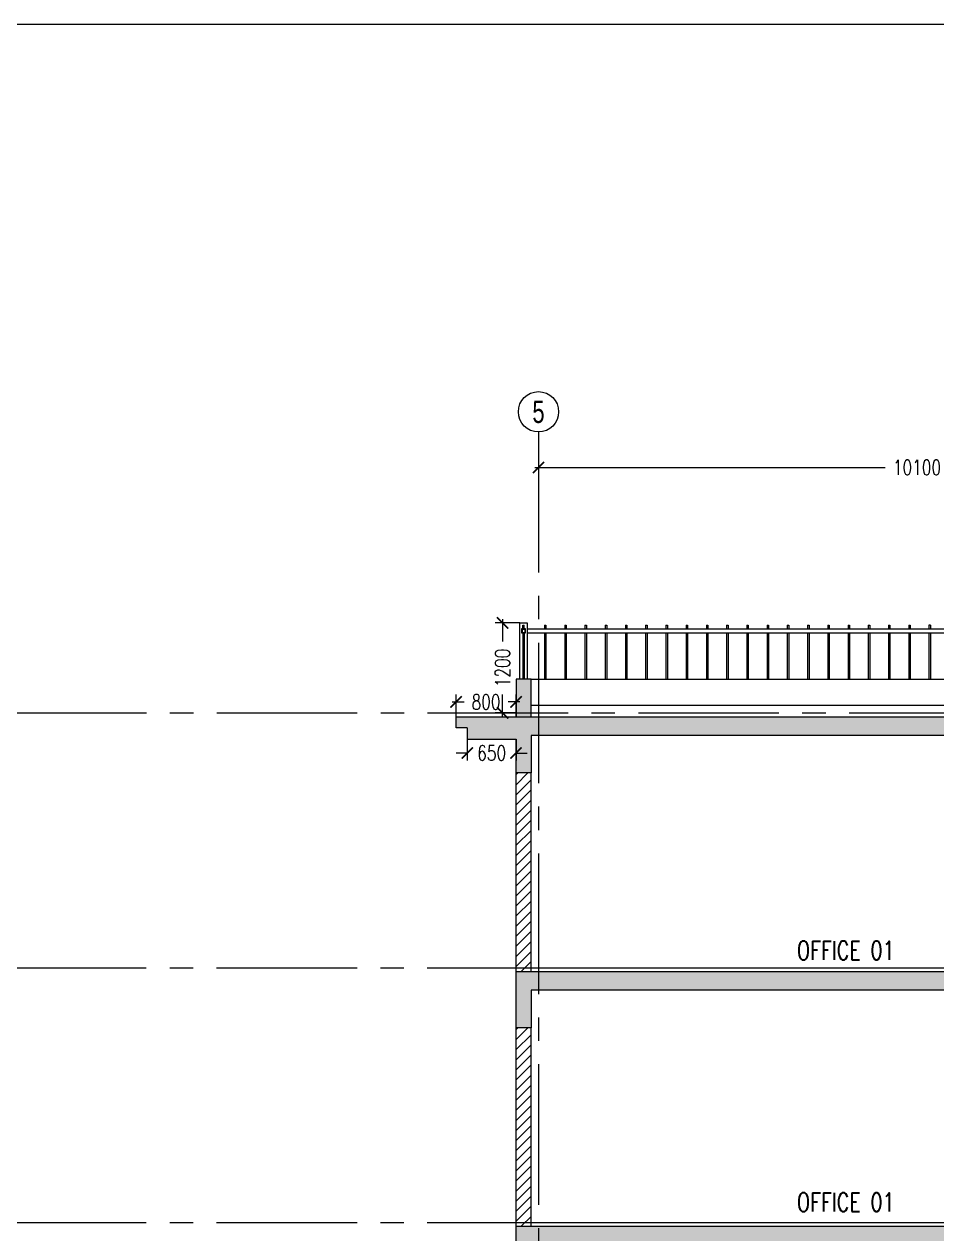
# Model space of a CAD drawing. Extents: x -3644356 to -3532817, y -18707075 to -18638610.
# Drawn here: x -3631890 to -3619712, y -18654749 to -18638610 of the extents above; entities that cross this region are included whole.
import ezdxf
from ezdxf.enums import TextEntityAlignment as Align

# ---------------------------------------------------------------- set-up
doc = ezdxf.new("R2010")
doc.units = 0
doc.header["$LTSCALE"] = 0.5
doc.header["$PDMODE"] = 3
doc.linetypes.add('CENTER2', pattern=[1.125, 0.75, -0.125, 0.125, -0.125])
doc.linetypes.add('CONTINULUS', pattern=[0])
for name, color, linetype in [('A-BEAM AND SLAB', 7, 'Continuous'), ('A-BEAM HATCH', 252, 'Continuous'), ('A-BRICK HATCH', 252, 'Continuous'), ('A-DIMS', 1, 'Continuous'), ('A-GRIDTXT', 1, 'Continuous'), ('A-PODIUM LYT ARCH', 85, 'Continuous'), ('A-SLABS', 1, 'Continuous'), ('A-TXTROOM', 3, 'Continuous'), ('A-WALL', 2, 'Continuous'), ('S-GRID', 252, 'CENTER2')]:
    doc.layers.add(name, color=color, linetype=linetype)
for name, color, linetype, lineweight in [('A-PARAPET WALL', 4, 'Continuous', 25), ('A-RAILING', 3, 'Continuous', 9), ('A-WALL HATCH', 8, 'Continuous', 9)]:
    doc.layers.add(name, color=color, linetype=linetype, lineweight=lineweight)
doc.styles.add('ARIAL-GRID', font='arial.ttf', dxfattribs={"width": 0.7, "height": 15})
doc.styles.add('ROMANS', font='romans.shx', dxfattribs={"width": 0.75})
doc.dimstyles.new('DIMM-100', dxfattribs={"dimscale": 100, "dimtxt": 2, "dimasz": 1.5, "dimexe": 1, "dimexo": 0, "dimgap": 1, "dimtad": 0, "dimdec": 0, "dimzin": 0, "dimdsep": 46, "dimtxsty": 'ROMANS', "dimblk": 'ARCHTICK', "dimcen": 1.5, "dimdle": 0.5, "dimclrd": 8, "dimclre": 8, "dimclrt": 4, "dimazin": 0, "dimtfac": 1, "dimtdec": 0, "dimtix": 1, "dimtofl": 0, "dimtmove": 2, "dimatfit": 3, "dimldrblk": 'DOT', "dimfxl": 0, "dimtolj": 1, "dimtzin": 0, "dimarcsym": 0})

# ---------------------------------------------------------------- blocks, each defined once
blk = doc.blocks.new('_ArchTick')
at = {"color": 0, "linetype": 'ByBlock', "const_width": 0.15}
blk.add_lwpolyline([(-0.5, -0.5), (0.5, 0.5)], dxfattribs=at)
blk = doc.blocks.new('*D62')
at = {"layer": 'A-DIMS', "color": 8, "lineweight": -2, "transparency": 16777216}
for p, q in [((-3625277, -18646599), (-3625607, -18646599)), ((-3625507, -18646549), (-3625507, -18646846)), ((-3625507, -18647849), (-3625507, -18647553)), ((-3625327, -18647799), (-3625607, -18647799))]:
    blk.add_line(p, q, dxfattribs=at)
at = {"layer": 'Defpoints', "color": 0, "transparency": 16777216}
for p in [(-3625507, -18646599), (-3625277, -18646599), (-3625327, -18647799)]:
    blk.add_point(p, dxfattribs=at)
at = {"layer": 'A-DIMS', "color": 8, "lineweight": -2, "transparency": 16777216, "xscale": 150, "yscale": 150, "zscale": 150}
for p, rotation in [((-3625507, -18646599), 90), ((-3625507, -18647799), 270)]:
    blk.add_blockref('_ArchTick', p, dxfattribs=dict(at, rotation=rotation))
at = {"layer": 'A-DIMS', "color": 4, "transparency": 16777216, "insert": (-3625507, -18647199), "char_height": 200, "attachment_point": 5, "rotation": 90, "style": 'ROMANS'}
blk.add_mtext('\\A1;1200', dxfattribs=at)
blk = doc.blocks.new('_Dot')
at = {"color": 0, "linetype": 'ByBlock', "lineweight": -2}
blk.add_line((-0.5, 0), (-1, 0), dxfattribs=at)
at = {"color": 0, "linetype": 'ByBlock', "const_width": 0.5}
blk.add_lwpolyline([(-0.25, 0, 1), (0.25, 0, 1)], format="xyb", close=True, dxfattribs=at)
blk = doc.blocks.new('*D78')
at = {"layer": 'A-DIMS', "color": 8, "lineweight": -2, "transparency": 16777216}
for p, q in [((-3625977, -18648149), (-3625977, -18648434)), ((-3625327, -18648149), (-3625327, -18648434)), ((-3625977, -18648334), (-3626127, -18648334)), ((-3625327, -18648334), (-3625177, -18648334))]:
    blk.add_line(p, q, dxfattribs=at)
at = {"layer": 'Defpoints', "color": 0, "transparency": 16777216}
for p in [(-3625977, -18648149), (-3625327, -18648149), (-3625977, -18648334)]:
    blk.add_point(p, dxfattribs=at)
at = {"layer": 'A-DIMS', "color": 8, "lineweight": -2, "transparency": 16777216, "xscale": 150, "yscale": 150, "zscale": 150}
blk.add_blockref('_ArchTick', (-3625977, -18648334), dxfattribs=at)
at = {"layer": 'A-DIMS', "color": 8, "lineweight": -2, "transparency": 16777216, "xscale": 150, "yscale": 150, "zscale": 150, "rotation": 180}
blk.add_blockref('_ArchTick', (-3625327, -18648334), dxfattribs=at)
at = {"layer": 'A-DIMS', "color": 4, "transparency": 16777216, "insert": (-3625652, -18648334), "char_height": 200, "attachment_point": 5, "style": 'ROMANS'}
blk.add_mtext('\\A1;650', dxfattribs=at)
blk = doc.blocks.new('*D79')
at = {"layer": 'A-DIMS', "color": 8, "lineweight": -2, "transparency": 16777216}
for p, q in [((-3626127, -18647849), (-3626127, -18647552)), ((-3625327, -18647849), (-3625327, -18647552)), ((-3626177, -18647652), (-3626020, -18647652)), ((-3625277, -18647652), (-3625434, -18647652))]:
    blk.add_line(p, q, dxfattribs=at)
at = {"layer": 'Defpoints', "color": 0, "transparency": 16777216}
for p in [(-3626127, -18647652), (-3626127, -18647849), (-3625327, -18647849)]:
    blk.add_point(p, dxfattribs=at)
at = {"layer": 'A-DIMS', "color": 8, "lineweight": -2, "transparency": 16777216, "xscale": 150, "yscale": 150, "zscale": 150, "rotation": 180}
blk.add_blockref('_ArchTick', (-3626127, -18647652), dxfattribs=at)
at = {"layer": 'A-DIMS', "color": 8, "lineweight": -2, "transparency": 16777216, "xscale": 150, "yscale": 150, "zscale": 150}
blk.add_blockref('_ArchTick', (-3625327, -18647652), dxfattribs=at)
at = {"layer": 'A-DIMS', "color": 4, "transparency": 16777216, "insert": (-3625727, -18647652), "char_height": 200, "attachment_point": 5, "style": 'ROMANS'}
blk.add_mtext('\\A1;800', dxfattribs=at)
blk = doc.blocks.new('GRNO')
at = {"layer": 'A-GRIDTXT', "color": 8}
blk.add_circle((0, 0), 450, dxfattribs=at)
at = {"layer": 'A-GRIDTXT', "style": 'ARIAL-GRID', "width": 0.7}
blk.add_attdef('01', text='', height=350, dxfattribs=at).set_placement((0, 0), align=Align.MIDDLE_CENTER)
blk = doc.blocks.new('*D129')
at = {"layer": 'A-BEAM AND SLAB', "color": 8, "lineweight": -2, "transparency": 16777216}
for p, q in [((-3625027, -18644050), (-3625027, -18644624)), ((-3614927, -18644050), (-3614927, -18644624))]:
    blk.add_line(p, q, dxfattribs=at)
at = {"layer": 'A-BEAM AND SLAB', "color": 8, "linetype": 'CONTINULUS', "lineweight": -2, "transparency": 16777216}
for p, q in [((-3625077, -18644524), (-3620402, -18644524)), ((-3614877, -18644524), (-3619552, -18644524))]:
    blk.add_line(p, q, dxfattribs=at)
at = {"layer": 'Defpoints', "color": 0, "transparency": 16777216}
for p in [(-3625027, -18644050), (-3614927, -18644050), (-3614927, -18644524)]:
    blk.add_point(p, dxfattribs=at)
at = {"layer": 'A-BEAM AND SLAB', "color": 8, "lineweight": -2, "transparency": 16777216, "xscale": 150, "yscale": 150, "zscale": 150, "rotation": 180}
blk.add_blockref('_ArchTick', (-3625027, -18644524), dxfattribs=at)
at = {"layer": 'A-BEAM AND SLAB', "color": 8, "lineweight": -2, "transparency": 16777216, "xscale": 150, "yscale": 150, "zscale": 150}
blk.add_blockref('_ArchTick', (-3614927, -18644524), dxfattribs=at)
at = {"layer": 'A-BEAM AND SLAB', "color": 4, "transparency": 16777216, "insert": (-3619977, -18644524), "char_height": 200, "attachment_point": 5, "style": 'ROMANS'}
blk.add_mtext('\\A1;10100', dxfattribs=at)

msp = doc.modelspace()

# ---------------------------------------------------------------- hatches: boundary and pattern name
at = {"layer": 'A-BEAM HATCH'}
h = msp.add_hatch(color=256, dxfattribs=at)
h.dxf.hatch_style = 1
h.paths.add_polyline_path([(-3625127.1, -18647349.2), (-3625327.1, -18647349.2), (-3625327.1, -18647849.2), (-3625127.1, -18647849.2)])
h = msp.add_hatch(color=256, dxfattribs=at)
h.dxf.hatch_style = 1
h.paths.add_polyline_path([(-3614627.1, -18647849.2), (-3619627.1, -18647849.2), (-3626127.1, -18647849.2), (-3626127.1, -18647999.2), (-3625327.1, -18647999.2), (-3625327.1, -18648599.2), (-3625127.1, -18648599.2), (-3625127.1, -18648099.2), (-3615027.1, -18648099.2), (-3615027.1, -18648599.2), (-3614827.1, -18648599.2), (-3614827.1, -18648099.2), (-3614627.1, -18648099.2)])
h.paths.add_polyline_path([(-3590091.8, -18647849.2), (-3591841.8, -18647849.2), (-3607127.1, -18647849.2), (-3607127.1, -18648099.2), (-3606927.1, -18648099.2), (-3606927.1, -18648599.2), (-3606727.1, -18648599.2), (-3606727.1, -18648099.2), (-3590291.8, -18648099.2), (-3590291.8, -18648599.2), (-3590091.8, -18648599.2)])
h = msp.add_hatch(color=256, dxfattribs=at)
h.dxf.hatch_style = 1
h.paths.add_polyline_path([(-3625327.1, -18647999.2), (-3625977.1, -18647999.2), (-3625977.1, -18648149.2), (-3625327.1, -18648149.2)])
h = msp.add_hatch(color=256, dxfattribs=at)
h.dxf.hatch_style = 1
h.paths.add_polyline_path([(-3614627.1, -18651249.2), (-3619627.1, -18651249.2), (-3625327.1, -18651249.2), (-3625327.1, -18651999.2), (-3625127.1, -18651999.2), (-3625127.1, -18651499.2), (-3615027.1, -18651499.2), (-3615027.1, -18651999.2), (-3614827.1, -18651999.2), (-3614827.1, -18651499.2), (-3614627.1, -18651499.2)])
h.paths.add_polyline_path([(-3590091.8, -18651249.2), (-3591841.8, -18651249.2), (-3607127.1, -18651249.2), (-3607127.1, -18651499.2), (-3606927.1, -18651499.2), (-3606927.1, -18651999.2), (-3606727.1, -18651999.2), (-3606727.1, -18651499.2), (-3590291.8, -18651499.2), (-3590291.8, -18651999.2), (-3590091.8, -18651999.2)])
h = msp.add_hatch(color=256, dxfattribs=at)
h.dxf.hatch_style = 1
h.paths.add_polyline_path([(-3614627.1, -18654649.2), (-3619627.1, -18654649.2), (-3625327.1, -18654649.2), (-3625327.1, -18655399.2), (-3625127.1, -18655399.2), (-3625127.1, -18654899.2), (-3615027.1, -18654899.2), (-3615027.1, -18655399.2), (-3614827.1, -18655399.2), (-3614827.1, -18654899.2), (-3614627.1, -18654899.2)])
h.paths.add_polyline_path([(-3590091.8, -18654649.2), (-3591841.8, -18654649.2), (-3607127.1, -18654649.2), (-3607127.1, -18654899.2), (-3606927.1, -18654899.2), (-3606927.1, -18655399.2), (-3606727.1, -18655399.2), (-3606727.1, -18654899.2), (-3590291.8, -18654899.2), (-3590291.8, -18655399.2), (-3590091.8, -18655399.2)])
at = {"layer": 'A-WALL HATCH'}
h = msp.add_hatch(dxfattribs=at)
h.set_pattern_fill('ANSI31', color=256, scale=30, angle=180)
h.set_pattern_definition([(225, (0, 11000), (67.3519209, -67.3519209), [])])
h.paths.add_polyline_path([(-3625127.1, -18648599.2), (-3625327.1, -18648599.2), (-3625327.1, -18651249.2), (-3625127.1, -18651249.2)])
h = msp.add_hatch(dxfattribs=at)
h.set_pattern_fill('ANSI31', color=256, scale=30, angle=180)
h.set_pattern_definition([(225, (0, 7600), (67.3519209, -67.3519209), [])])
h.paths.add_polyline_path([(-3625127.1, -18651999.2), (-3625327.1, -18651999.2), (-3625327.1, -18654649.2), (-3625127.1, -18654649.2)])

# ---------------------------------------------------------------- linework, layer by layer
at = {"layer": 'A-BEAM AND SLAB'}
for points in [[(-3625127.1, -18647849.2), (-3625127.1, -18647349.2), (-3625327.1, -18647349.2), (-3625327.1, -18647849.2)], [(-3625977.1, -18647999.2), (-3626127.1, -18647999.2), (-3626127.1, -18647849.2), (-3625327.1, -18647849.2)], [(-3625327.1, -18647849.2), (-3614627.1, -18647849.2)], [(-3625977.1, -18647999.2), (-3625977.1, -18648149.2), (-3625327.1, -18648149.2)], [(-3615027.1, -18648099.2), (-3625127.1, -18648099.2), (-3625127.1, -18648599.2), (-3625327.1, -18648599.2), (-3625327.1, -18648149.2)], [(-3615027.1, -18651499.2), (-3625127.1, -18651499.2), (-3625127.1, -18651999.2), (-3625327.1, -18651999.2), (-3625327.1, -18651249.2), (-3614627.1, -18651249.2)], [(-3615027.1, -18654899.2), (-3625127.1, -18654899.2), (-3625127.1, -18655399.2), (-3625327.1, -18655399.2), (-3625327.1, -18654649.2), (-3614627.1, -18654649.2)]]:
    msp.add_lwpolyline(points, dxfattribs=at)
at = {"layer": 'A-BRICK HATCH'}
msp.add_lwpolyline([(-3644356.4, -18638609.7), (-3532816.8, -18638609.7), (-3532816.8, -18707074.6), (-3644356.4, -18707074.6)], close=True, dxfattribs=at)
at = {"layer": 'A-PARAPET WALL', "color": 3}
msp.add_line((-3625127.1, -18647349.2), (-3614827.1, -18647349.2), dxfattribs=at)
at = {"layer": 'A-RAILING', "color": 1}
for p, q in [((-3625237.1, -18646679.2), (-3625237.1, -18646629.2)), ((-3625237.1, -18646629.2), (-3625217.1, -18646629.2)), ((-3625217.1, -18646679.2), (-3625217.1, -18646629.2)), ((-3625237.1, -18646729.2), (-3625237.1, -18647349.2)), ((-3625217.1, -18646729.2), (-3625217.1, -18647349.2))]:
    msp.add_line(p, q, dxfattribs=at)
at = {"layer": 'A-RAILING', "color": 8}
for p, q in [((-3624947.1, -18646629.2), (-3624927.1, -18646629.2)), ((-3624947.1, -18646629.2), (-3624947.1, -18646679.2)), ((-3624927.1, -18646629.2), (-3624927.1, -18646679.2)), ((-3624677.1, -18646629.2), (-3624657.1, -18646629.2)), ((-3624677.1, -18646629.2), (-3624677.1, -18646679.2)), ((-3624657.1, -18646629.2), (-3624657.1, -18646679.2)), ((-3624407.1, -18646629.2), (-3624387.1, -18646629.2)), ((-3624407.1, -18646629.2), (-3624407.1, -18646679.2)), ((-3624387.1, -18646629.2), (-3624387.1, -18646679.2)), ((-3624137.1, -18646629.2), (-3624117.1, -18646629.2)), ((-3624137.1, -18646629.2), (-3624137.1, -18646679.2)), ((-3624117.1, -18646629.2), (-3624117.1, -18646679.2)), ((-3623867.1, -18646629.2), (-3623847.1, -18646629.2)), ((-3623867.1, -18646629.2), (-3623867.1, -18646679.2)), ((-3623847.1, -18646629.2), (-3623847.1, -18646679.2)), ((-3623597.1, -18646629.2), (-3623577.1, -18646629.2)), ((-3623597.1, -18646629.2), (-3623597.1, -18646679.2)), ((-3623577.1, -18646629.2), (-3623577.1, -18646679.2)), ((-3623327.1, -18646629.2), (-3623307.1, -18646629.2)), ((-3623327.1, -18646629.2), (-3623327.1, -18646679.2)), ((-3623307.1, -18646629.2), (-3623307.1, -18646679.2)), ((-3623057.1, -18646629.2), (-3623037.1, -18646629.2)), ((-3623057.1, -18646629.2), (-3623057.1, -18646679.2)), ((-3623037.1, -18646629.2), (-3623037.1, -18646679.2)), ((-3622787.1, -18646629.2), (-3622767.1, -18646629.2)), ((-3622787.1, -18646629.2), (-3622787.1, -18646679.2)), ((-3622767.1, -18646629.2), (-3622767.1, -18646679.2)), ((-3622517.1, -18646629.2), (-3622497.1, -18646629.2)), ((-3622517.1, -18646629.2), (-3622517.1, -18646679.2)), ((-3622497.1, -18646629.2), (-3622497.1, -18646679.2)), ((-3622247.1, -18646629.2), (-3622227.1, -18646629.2)), ((-3622247.1, -18646629.2), (-3622247.1, -18646679.2)), ((-3622247.1, -18646629.2), (-3622227.1, -18646629.2)), ((-3622247.1, -18646629.2), (-3622247.1, -18646679.2)), ((-3622227.1, -18646629.2), (-3622227.1, -18646679.2)), ((-3622227.1, -18646629.2), (-3622227.1, -18646679.2)), ((-3621977.1, -18646629.2), (-3621957.1, -18646629.2)), ((-3621977.1, -18646629.2), (-3621977.1, -18646679.2)), ((-3621977.1, -18646629.2), (-3621957.1, -18646629.2)), ((-3621977.1, -18646629.2), (-3621977.1, -18646679.2)), ((-3621957.1, -18646629.2), (-3621957.1, -18646679.2)), ((-3621957.1, -18646629.2), (-3621957.1, -18646679.2)), ((-3621707.1, -18646629.2), (-3621687.1, -18646629.2)), ((-3621707.1, -18646629.2), (-3621707.1, -18646679.2)), ((-3621687.1, -18646629.2), (-3621687.1, -18646679.2)), ((-3621437.1, -18646629.2), (-3621417.1, -18646629.2)), ((-3621437.1, -18646629.2), (-3621437.1, -18646679.2)), ((-3621417.1, -18646629.2), (-3621417.1, -18646679.2)), ((-3621167.1, -18646629.2), (-3621147.1, -18646629.2)), ((-3621167.1, -18646629.2), (-3621167.1, -18646679.2)), ((-3621147.1, -18646629.2), (-3621147.1, -18646679.2)), ((-3620897.1, -18646629.2), (-3620877.1, -18646629.2)), ((-3620897.1, -18646629.2), (-3620897.1, -18646679.2)), ((-3620877.1, -18646629.2), (-3620877.1, -18646679.2)), ((-3620627.1, -18646629.2), (-3620607.1, -18646629.2)), ((-3620627.1, -18646629.2), (-3620627.1, -18646679.2)), ((-3620607.1, -18646629.2), (-3620607.1, -18646679.2)), ((-3620357.1, -18646629.2), (-3620337.1, -18646629.2)), ((-3620357.1, -18646629.2), (-3620357.1, -18646679.2)), ((-3620337.1, -18646629.2), (-3620337.1, -18646679.2)), ((-3620087.1, -18646629.2), (-3620067.1, -18646629.2)), ((-3620087.1, -18646629.2), (-3620087.1, -18646679.2)), ((-3620067.1, -18646629.2), (-3620067.1, -18646679.2)), ((-3619797.1, -18646629.2), (-3619817.1, -18646629.2)), ((-3619817.1, -18646629.2), (-3619817.1, -18646679.2)), ((-3619797.1, -18646629.2), (-3619797.1, -18646679.2)), ((-3624947.1, -18646729.2), (-3624947.1, -18647349.2)), ((-3624927.1, -18646729.2), (-3624927.1, -18647349.2)), ((-3624677.1, -18646729.2), (-3624677.1, -18647349.2)), ((-3624657.1, -18646729.2), (-3624657.1, -18647349.2)), ((-3624407.1, -18646729.2), (-3624407.1, -18647349.2)), ((-3624387.1, -18646729.2), (-3624387.1, -18647349.2)), ((-3624137.1, -18646729.2), (-3624137.1, -18647349.2)), ((-3624117.1, -18646729.2), (-3624117.1, -18647349.2)), ((-3623867.1, -18646729.2), (-3623867.1, -18647349.2)), ((-3623847.1, -18646729.2), (-3623847.1, -18647349.2)), ((-3623597.1, -18646729.2), (-3623597.1, -18647349.2)), ((-3623577.1, -18646729.2), (-3623577.1, -18647349.2)), ((-3623327.1, -18646729.2), (-3623327.1, -18647349.2)), ((-3623307.1, -18646729.2), (-3623307.1, -18647349.2)), ((-3623057.1, -18646729.2), (-3623057.1, -18647349.2)), ((-3623037.1, -18646729.2), (-3623037.1, -18647349.2)), ((-3622787.1, -18646729.2), (-3622787.1, -18647349.2)), ((-3622767.1, -18646729.2), (-3622767.1, -18647349.2)), ((-3622517.1, -18646729.2), (-3622517.1, -18647349.2)), ((-3622497.1, -18646729.2), (-3622497.1, -18647349.2)), ((-3622247.1, -18646729.2), (-3622247.1, -18647349.2)), ((-3622247.1, -18646729.2), (-3622247.1, -18647349.2)), ((-3622227.1, -18646729.2), (-3622227.1, -18647349.2)), ((-3622227.1, -18646729.2), (-3622227.1, -18647349.2)), ((-3621977.1, -18646729.2), (-3621977.1, -18647349.2)), ((-3621977.1, -18646729.2), (-3621977.1, -18647349.2)), ((-3621957.1, -18646729.2), (-3621957.1, -18647349.2)), ((-3621957.1, -18646729.2), (-3621957.1, -18647349.2)), ((-3621707.1, -18646729.2), (-3621707.1, -18647349.2)), ((-3621687.1, -18646729.2), (-3621687.1, -18647349.2)), ((-3621437.1, -18646729.2), (-3621437.1, -18647349.2)), ((-3621417.1, -18646729.2), (-3621417.1, -18647349.2)), ((-3621167.1, -18646729.2), (-3621167.1, -18647349.2)), ((-3621147.1, -18646729.2), (-3621147.1, -18647349.2)), ((-3620897.1, -18646729.2), (-3620897.1, -18647349.2)), ((-3620877.1, -18646729.2), (-3620877.1, -18647349.2)), ((-3620627.1, -18646729.2), (-3620627.1, -18647349.2)), ((-3620607.1, -18646729.2), (-3620607.1, -18647349.2)), ((-3620357.1, -18646729.2), (-3620357.1, -18647349.2)), ((-3620337.1, -18646729.2), (-3620337.1, -18647349.2)), ((-3620087.1, -18646729.2), (-3620087.1, -18647349.2)), ((-3620067.1, -18646729.2), (-3620067.1, -18647349.2)), ((-3619817.1, -18646729.2), (-3619817.1, -18647349.2)), ((-3619797.1, -18646729.2), (-3619797.1, -18647349.2))]:
    msp.add_line(p, q, dxfattribs=at)
at = {"layer": 'A-RAILING', "color": 6}
for p, q in [((-3625177.1, -18646679.2), (-3614977.1, -18646679.2)), ((-3625177.1, -18646729.2), (-3614977.1, -18646729.2))]:
    msp.add_line(p, q, dxfattribs=at)
at = {"layer": 'A-RAILING'}
msp.add_lwpolyline([(-3625277.1, -18647349.2), (-3625277.1, -18646599.2), (-3625177.1, -18646599.2), (-3625177.1, -18647349.2)], dxfattribs=at)
at = {"layer": 'A-RAILING', "color": 4}
for points in [[(-3625252.1, -18646729.2), (-3625202.1, -18646729.2), (-3625202.1, -18646679.2), (-3625252.1, -18646679.2)], [(-3625247.1, -18646724.2), (-3625207.1, -18646724.2), (-3625207.1, -18646684.2), (-3625247.1, -18646684.2)]]:
    msp.add_lwpolyline(points, close=True, dxfattribs=at)
at = {"layer": 'A-SLABS'}
for p, q in [((-3614827.1, -18647699.2), (-3625127.1, -18647699.2)), ((-3625127.1, -18651199.2), (-3617227.1, -18651199.2)), ((-3625127.1, -18654599.2), (-3617227.1, -18654599.2))]:
    msp.add_line(p, q, dxfattribs=at)
at = {"layer": 'A-WALL'}
for p, q in [((-3625327.1, -18651249.2), (-3625327.1, -18648599.2)), ((-3625127.1, -18651249.2), (-3625127.1, -18648599.2)), ((-3625327.1, -18654649.2), (-3625327.1, -18651999.2)), ((-3625127.1, -18654649.2), (-3625127.1, -18651999.2))]:
    msp.add_line(p, q, dxfattribs=at)
at = {"layer": 'S-GRID', "ltscale": 5000}
for p, q in [((-3625027.1, -18644049.9), (-3625027.1, -18668627.3)), ((-3634944.9, -18647799.2), (-3580060.6, -18647799.2)), ((-3634948.4, -18651199.2), (-3580064.2, -18651199.2)), ((-3634948.4, -18654599.2), (-3580064.2, -18654599.2))]:
    msp.add_line(p, q, dxfattribs=at)

# ---------------------------------------------------------------- block references
at = {"layer": 'A-PODIUM LYT ARCH'}
ref = msp.add_blockref('GRNO', (-3625027.1, -18643780.9), dxfattribs=dict(at, xscale=0.5979073243647235, yscale=0.5979073243647235, zscale=0.5979073243647235))
ref.add_attrib('01', '5', dxfattribs={"layer": 'A-GRIDTXT', "height": 299, "style": 'ARIAL-GRID', "width": 0.7}).set_placement((-3625027.1, -18643780.9), align=Align.MIDDLE_CENTER)

# ---------------------------------------------------------------- texts
at = {"layer": 'A-TXTROOM', "char_height": 250.28, "width": 3684.893, "attachment_point": 1, "style": 'ROMANS'}
for insert in [(-3621579.4, -18650842.5), (-3621579.4, -18654201.8)]:
    msp.add_mtext('OFFICE 01', dxfattribs=dict(at, insert=insert))

# ---------------------------------------------------------------- dimensions: what is measured, and where the dimension line sits
at = {"layer": 'A-BEAM AND SLAB'}
dim = msp.add_linear_dim(base=(-3614927.1, -18644524.3), p1=(-3625027.1, -18644049.9), p2=(-3614927.1, -18644049.9), dimstyle='DIMM-100', dxfattribs=at)
dim.commit()
dim.dimension.update_dxf_attribs({"geometry": '*D129', "text_midpoint": (-3619977.1, -18644524.3)})
at = {"layer": 'A-DIMS'}
dim = msp.add_linear_dim(base=(-3625506.8, -18646599.2), p1=(-3625327.1, -18647799.2), p2=(-3625277.1, -18646599.2), angle=90, dimstyle='DIMM-100', dxfattribs=at)
dim.commit()
dim.dimension.update_dxf_attribs({"geometry": '*D62', "text_midpoint": (-3625506.8, -18647199.2)})
for base, p1, p2, picture, middle in [((-3626127.1, -18647651.9), (-3625327.1, -18647849.2), (-3626127.1, -18647849.2), '*D79', (-3625727.1, -18647651.9)), ((-3625977.1, -18648333.8), (-3625327.1, -18648149.2), (-3625977.1, -18648149.2), '*D78', (-3625652.1, -18648333.8))]:
    dim = msp.add_linear_dim(base=base, p1=p1, p2=p2, dimstyle='DIMM-100', dxfattribs=at)
    dim.commit()
    dim.dimension.update_dxf_attribs({"geometry": picture, "text_midpoint": middle})

doc.saveas('drawing.dxf')
